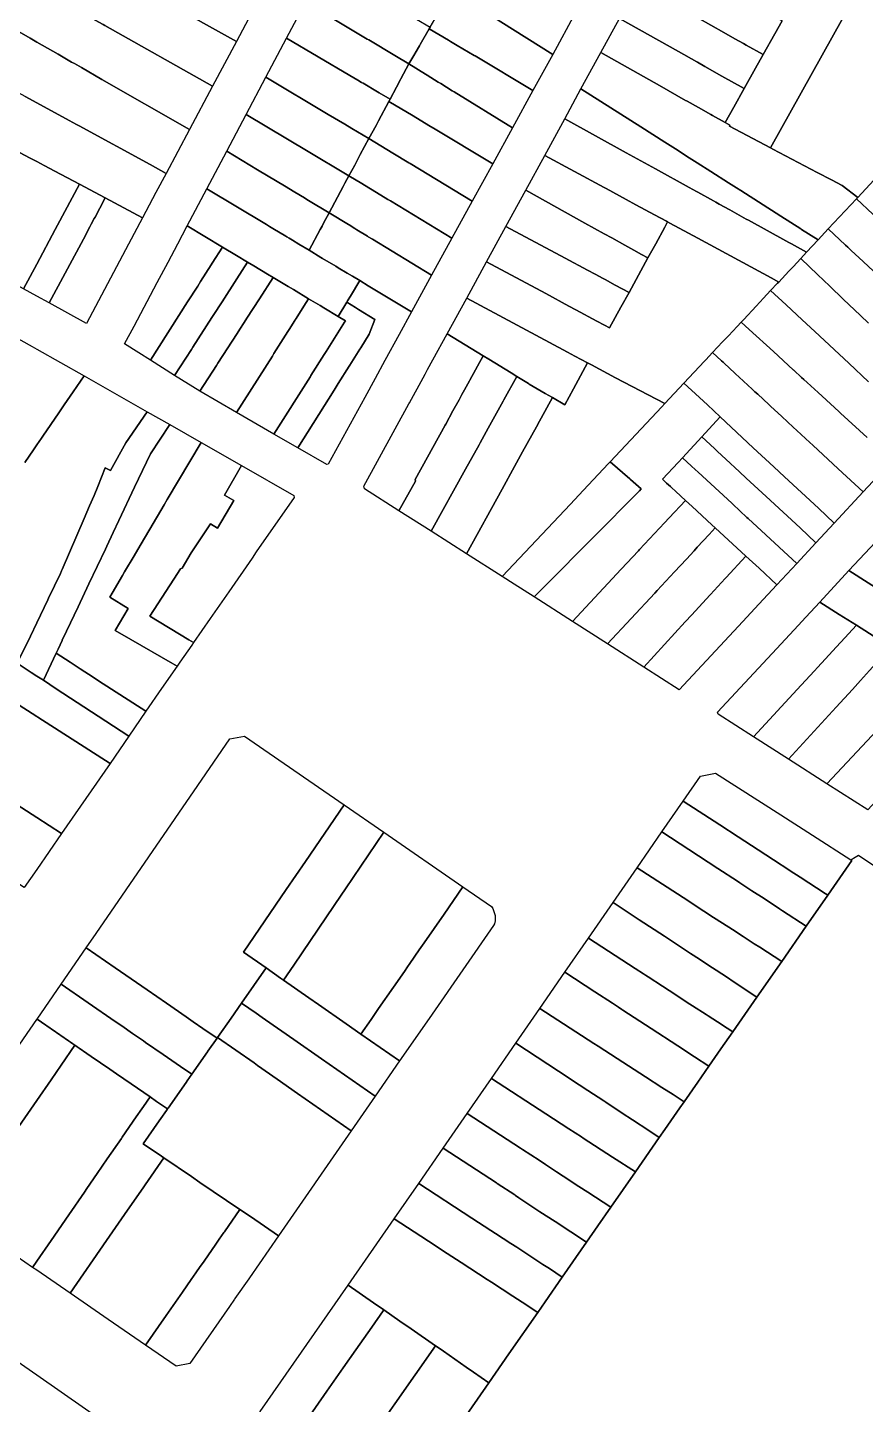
# Model space of a CAD drawing. Header units: metres. Extents: x 3 to 1005126, y 39 to 4383651.
# Drawn here: x 490904.7 to 491022.2, y 4370836.7 to 4371029.9 of the extents above; entities that cross this region are included whole.
import ezdxf

# ---------------------------------------------------------------- set-up
doc = ezdxf.new("R2010")
doc.units = ezdxf.units.M
doc.header["$MEASUREMENT"] = 0
doc.layers.add('TM_Llucmajor', color=7, linetype='Continuous')

msp = doc.modelspace()

# ---------------------------------------------------------------- linework, layer by layer
at = {"layer": 'TM_Llucmajor', "linetype": 'Continuous', "flags": 128}
for points in [[(490924.01, 4371033.5), (490925.17, 4371035.59), (490925.57, 4371036.31), (490925.67, 4371036.5), (490926.86, 4371038.31), (490927.13, 4371038.72), (490928.21, 4371040.37), (490937.41, 4371034.33), (490934.01, 4371027.94), (490924.01, 4371033.5)], [(490964.04, 4371035.11), (490965.5, 4371037.92), (490965.92, 4371038.73), (490967.1, 4371041.01), (490970.92, 4371038.6), (490974.31, 4371036.46), (490981.54, 4371031.89), (490978.38, 4371026.13), (490971.09, 4371030.69), (490970.29, 4371031.2), (490968.04, 4371032.6), (490966.47, 4371033.59), (490966.21, 4371033.75), (490964.04, 4371035.11)], [(490990.36, 4371035.98), (490992.98, 4371040.79), (491001.24, 4371036.12), (491005.73, 4371033.58), (491008.39, 4371032.07), (491010.55, 4371030.85), (491009.54, 4371029.03), (491007.89, 4371026.09), (491005.49, 4371027.44), (491005.11, 4371027.66), (491003.94, 4371028.32), (491002.39, 4371029.2), (490998.74, 4371031.25), (490998.54, 4371031.37), (490990.36, 4371035.98)], [(490909.16, 4371033.77), (490911.86, 4371038.47), (490912.64, 4371039.83), (490913.1, 4371039.57), (490916.33, 4371037.78), (490916.54, 4371037.66), (490921.04, 4371035.16), (490921.2, 4371035.07), (490924.01, 4371033.5), (490934.01, 4371027.94), (490930.66, 4371021.66), (490915.55, 4371030.17), (490915.3, 4371030.31), (490914.21, 4371030.93), (490912.89, 4371031.67), (490909.31, 4371033.69), (490909.16, 4371033.77)], [(490943.71, 4371033.42), (490946.53, 4371038.73), (490955.96, 4371033.08), (490957.7, 4371032.04), (490958.38, 4371031.63), (490959.29, 4371031.09), (490961.19, 4371029.95), (490961.06, 4371029.72), (490959.78, 4371027.51), (490959.67, 4371027.31), (490959.08, 4371026.29), (490959.02, 4371026.18), (490958.21, 4371024.79), (490956.22, 4371025.97), (490952.56, 4371028.16), (490952.35, 4371028.28), (490951.9, 4371028.55), (490948.83, 4371030.37), (490948.12, 4371030.79), (490943.71, 4371033.42)], [(490987.74, 4371031.18), (490990.36, 4371035.98), (490998.54, 4371031.37), (490998.74, 4371031.25), (491002.39, 4371029.2), (491003.94, 4371028.32), (491005.11, 4371027.66), (491005.49, 4371027.44), (491007.89, 4371026.09), (491006.82, 4371024.18), (491005.23, 4371021.33), (491002.11, 4371023.08), (490999.7, 4371024.44), (490998.7, 4371025.01), (490998.59, 4371025.07), (490996.03, 4371026.51), (490987.74, 4371031.18)], [(490961.06, 4371029.72), (490961.19, 4371029.95), (490962.8, 4371032.73), (490964.04, 4371035.11), (490966.21, 4371033.75), (490966.47, 4371033.59), (490968.04, 4371032.6), (490970.29, 4371031.2), (490971.09, 4371030.69), (490978.38, 4371026.13), (490975.6, 4371021.06), (490967.48, 4371025.9), (490967.35, 4371025.98), (490964.96, 4371027.39), (490964.04, 4371027.94), (490963.76, 4371028.11), (490961.06, 4371029.72)], [(490941.05, 4371028.39), (490943.71, 4371033.42), (490948.12, 4371030.79), (490948.83, 4371030.37), (490951.9, 4371028.55), (490952.35, 4371028.28), (490952.56, 4371028.16), (490956.22, 4371025.97), (490958.21, 4371024.79), (490957.08, 4371022.68), (490957.03, 4371022.58), (490956.45, 4371021.52), (490955.56, 4371019.85), (490954.03, 4371020.75), (490953.81, 4371020.88), (490951.79, 4371022.07), (490951.57, 4371022.19), (490951.03, 4371022.51), (490949.9, 4371023.18), (490941.05, 4371028.39)], [(490985.12, 4371026.38), (490987.74, 4371031.18), (490996.03, 4371026.51), (490998.59, 4371025.07), (490998.7, 4371025.01), (490999.7, 4371024.44), (491002.11, 4371023.08), (491005.23, 4371021.33), (491003.76, 4371018.71), (491002.55, 4371016.55), (491000.79, 4371017.54), (491000.56, 4371017.67), (490998.8, 4371018.66), (490997.25, 4371019.54), (490997.16, 4371019.59), (490997.01, 4371019.67), (490993.35, 4371021.74), (490985.12, 4371026.38)], [(490898.81, 4371023.27), (490900.13, 4371025.58), (490901.23, 4371027.5), (490902.56, 4371029.83), (490905.06, 4371028.4), (490906, 4371027.86), (490908.99, 4371026.15), (490910.9, 4371025.05), (490911.29, 4371024.83), (490912.26, 4371024.27), (490915.15, 4371022.61), (490927.44, 4371015.59), (490924.16, 4371009.42), (490921.91, 4371010.65), (490911.94, 4371016.09), (490911.57, 4371016.3), (490910.54, 4371016.86), (490906, 4371019.34), (490904.4, 4371020.21), (490898.81, 4371023.27)], [(490938.15, 4371022.92), (490941.05, 4371028.39), (490949.9, 4371023.18), (490951.03, 4371022.51), (490951.57, 4371022.19), (490951.79, 4371022.07), (490953.81, 4371020.88), (490954.03, 4371020.75), (490955.56, 4371019.85), (490955.39, 4371019.53), (490953.93, 4371016.8), (490953.59, 4371016.16), (490952.59, 4371014.3), (490950.19, 4371015.73), (490949.23, 4371016.31), (490946.9, 4371017.69), (490938.15, 4371022.92)], [(490958.21, 4371024.79), (490959.02, 4371026.18), (490959.08, 4371026.29), (490959.67, 4371027.31), (490959.78, 4371027.51), (490961.06, 4371029.72), (490963.76, 4371028.11), (490964.04, 4371027.94), (490964.96, 4371027.39), (490967.35, 4371025.98), (490967.48, 4371025.9), (490975.6, 4371021.06), (490972.72, 4371015.81), (490964.57, 4371020.85), (490964.29, 4371021.03), (490962.66, 4371022.04), (490962.32, 4371022.24), (490960.78, 4371023.2), (490960.54, 4371023.35), (490958.21, 4371024.79)], [(490982.34, 4371021.28), (490985.12, 4371026.38), (490993.35, 4371021.74), (490997.01, 4371019.67), (490997.16, 4371019.59), (490997.25, 4371019.54), (490998.8, 4371018.66), (491000.56, 4371017.67), (491000.79, 4371017.54), (491002.55, 4371016.55), (491003.22, 4371016.17), (491003.16, 4371016.06), (491008.94, 4371013.01), (491009.26, 4371012.84), (491015.47, 4371009.56), (491017.47, 4371008.5), (491018.97, 4371007.71), (491021.16, 4371006.06), (491020.96, 4371005.84), (491017.03, 4371001.62), (491015.6, 4371000.08), (491013.26, 4371001.57), (491013.19, 4371001.62), (491010.37, 4371003.42), (491004.74, 4371007.01), (491004.16, 4371007.38), (491003.39, 4371007.87), (491003.01, 4371008.11), (491000.56, 4371009.68), (490998.63, 4371010.92), (490997.52, 4371011.63), (490995.61, 4371012.85), (490994.08, 4371013.82), (490990.72, 4371015.97), (490982.34, 4371021.28)], [(490955.39, 4371019.53), (490955.56, 4371019.85), (490956.45, 4371021.52), (490957.03, 4371022.58), (490957.08, 4371022.68), (490958.21, 4371024.79), (490960.54, 4371023.35), (490960.78, 4371023.2), (490962.32, 4371022.24), (490962.66, 4371022.04), (490964.29, 4371021.03), (490964.57, 4371020.85), (490972.72, 4371015.81), (490969.96, 4371010.78), (490961.64, 4371015.78), (490961.58, 4371015.81), (490961.02, 4371016.15), (490958.81, 4371017.48), (490955.39, 4371019.53)], [(490935.38, 4371017.69), (490938.15, 4371022.92), (490946.9, 4371017.69), (490949.23, 4371016.31), (490950.19, 4371015.73), (490952.59, 4371014.3), (490951.39, 4371012.07), (490951.08, 4371011.49), (490950.61, 4371010.6), (490949.8, 4371009.09), (490947.21, 4371010.63), (490946.41, 4371011.11), (490944.07, 4371012.51), (490935.38, 4371017.69)], [(490980.05, 4371017.08), (490982.34, 4371021.28), (490990.72, 4371015.97), (490994.08, 4371013.82), (490995.61, 4371012.85), (490997.52, 4371011.63), (490998.63, 4371010.92), (491000.56, 4371009.68), (491003.01, 4371008.11), (491003.39, 4371007.87), (491004.16, 4371007.38), (491004.74, 4371007.01), (491010.37, 4371003.42), (491013.19, 4371001.62), (491013.26, 4371001.57), (491015.6, 4371000.08), (491013.99, 4370998.36), (491011.86, 4370999.53), (491011.5, 4370999.73), (491011.06, 4370999.97), (491005.84, 4371002.85), (491005.53, 4371003.02), (491003.22, 4371004.3), (491001.74, 4371005.12), (491001.27, 4371005.38), (491000.94, 4371005.56), (490998.71, 4371006.79), (490998.52, 4371006.89), (490997.53, 4371007.44), (490992.81, 4371010.04), (490988.67, 4371012.33), (490980.05, 4371017.08)], [(490952.59, 4371014.3), (490953.59, 4371016.16), (490953.93, 4371016.8), (490955.39, 4371019.53), (490958.81, 4371017.48), (490961.02, 4371016.15), (490961.58, 4371015.81), (490961.64, 4371015.78), (490969.96, 4371010.78), (490967.07, 4371005.53), (490958.36, 4371010.81), (490958.17, 4371010.92), (490955.96, 4371012.26), (490952.59, 4371014.3)], [(490886.19, 4371003.04), (490887.49, 4371005.64), (490888.39, 4371007.42), (490891.4, 4371012.66), (490892.35, 4371014.54), (490893.86, 4371017.51), (490905.08, 4371011.56), (490906, 4371011.07), (490907.06, 4371010.51), (490908.55, 4371009.72), (490912, 4371007.89), (490908.93, 4371002.15), (490908.6, 4371001.53), (490906, 4370996.67), (490904.15, 4370993.22), (490899.03, 4370996.02), (490890.72, 4371000.56), (490886.19, 4371003.04)], [(490932.65, 4371012.53), (490935.38, 4371017.69), (490944.07, 4371012.51), (490946.41, 4371011.11), (490947.21, 4371010.63), (490949.8, 4371009.09), (490949.23, 4371008.04), (490949, 4371007.59), (490947.02, 4371003.89), (490944.12, 4371005.64), (490943.9, 4371005.77), (490943.55, 4371005.97), (490942.18, 4371006.8), (490941.37, 4371007.29), (490940.99, 4371007.52), (490936.98, 4371009.93), (490932.65, 4371012.53)], [(490977.25, 4371011.95), (490980.05, 4371017.08), (490988.67, 4371012.33), (490992.81, 4371010.04), (490997.53, 4371007.44), (490998.52, 4371006.89), (490998.71, 4371006.79), (491000.94, 4371005.56), (491001.27, 4371005.38), (491001.74, 4371005.12), (491003.22, 4371004.3), (491005.53, 4371003.02), (491005.84, 4371002.85), (491011.06, 4370999.97), (491011.5, 4370999.73), (491011.86, 4370999.53), (491013.99, 4370998.36), (491013.16, 4370997.47), (491012.09, 4370996.32), (491011.51, 4370995.71), (491010.08, 4370994.18), (491009.01, 4370994.76), (490998.72, 4371000.33), (490994.79, 4371002.46), (490994.49, 4371002.62), (490994.32, 4371002.71), (490992.64, 4371003.62), (490990.05, 4371005.02), (490988.67, 4371005.77), (490985.88, 4371007.28), (490985.59, 4371007.44), (490977.25, 4371011.95)], [(490949.8, 4371009.09), (490950.61, 4371010.6), (490951.08, 4371011.49), (490951.39, 4371012.07), (490952.59, 4371014.3), (490955.96, 4371012.26), (490958.17, 4371010.92), (490958.36, 4371010.81), (490967.07, 4371005.53), (490964.21, 4371000.31), (490955.61, 4371005.55), (490955.34, 4371005.72), (490955.24, 4371005.78), (490953.06, 4371007.1), (490952.59, 4371007.39), (490951.59, 4371008), (490949.8, 4371009.09)], [(490929.85, 4371007.25), (490932.65, 4371012.53), (490936.98, 4371009.93), (490940.99, 4371007.52), (490941.37, 4371007.29), (490942.18, 4371006.8), (490943.55, 4371005.97), (490943.9, 4371005.77), (490944.12, 4371005.64), (490947.02, 4371003.89), (490946.23, 4371002.42), (490946.03, 4371002.03), (490945.76, 4371001.53), (490944.22, 4370998.63), (490942.76, 4370999.51), (490941.88, 4371000.04), (490941.4, 4371000.32), (490941.08, 4371000.52), (490940.94, 4371000.6), (490939.12, 4371001.69), (490938.63, 4371001.99), (490938.21, 4371002.24), (490929.85, 4371007.25)], [(490974.58, 4371007.05), (490977.25, 4371011.95), (490985.59, 4371007.44), (490985.88, 4371007.28), (490988.67, 4371005.77), (490990.05, 4371005.02), (490992.64, 4371003.62), (490994.32, 4371002.71), (490994.49, 4371002.62), (490994.09, 4371001.88), (490992.82, 4370999.55), (490991.72, 4370997.55), (490990.82, 4370998.05), (490989.73, 4370998.65), (490988.48, 4370999.34), (490986.65, 4371000.36), (490985.57, 4371000.96), (490982.88, 4371002.45), (490974.58, 4371007.05)], [(490947.02, 4371003.89), (490949, 4371007.59), (490949.23, 4371008.04), (490949.8, 4371009.09), (490951.59, 4371008), (490952.59, 4371007.39), (490953.06, 4371007.1), (490955.24, 4371005.78), (490955.34, 4371005.72), (490955.61, 4371005.55), (490964.21, 4371000.31), (490961.39, 4370995.15), (490953.08, 4371000.2), (490952.51, 4371000.54), (490952.4, 4371000.61), (490950.92, 4371001.52), (490950.62, 4371001.7), (490949.81, 4371002.19), (490949.71, 4371002.25), (490947.02, 4371003.89)], [(491020.96, 4371005.84), (491021.16, 4371006.06), (491025.11, 4371010.3), (491027.42, 4371008.13), (491028.91, 4371006.73), (491029.15, 4371006.51), (491030.51, 4371005.24), (491031.52, 4371004.29), (491034.18, 4371001.79), (491036.26, 4370999.84), (491037.18, 4370998.98), (491046.01, 4370990.69), (491041.85, 4370986.21), (491034.92, 4370992.72), (491032.08, 4370995.39), (491031.88, 4370995.58), (491029.91, 4370997.43), (491029.78, 4370997.55), (491028.13, 4370999.11), (491024.83, 4371002.21), (491023.71, 4371003.26), (491023.26, 4371003.69), (491020.96, 4371005.84)], [(490904.15, 4370993.22), (490906, 4370996.67), (490908.6, 4371001.53), (490908.93, 4371002.15), (490912, 4371007.89), (490915.62, 4371005.97), (490914.85, 4371004.52), (490914.2, 4371003.3), (490914.08, 4371003.07), (490913.66, 4371002.29), (490913.47, 4371001.93), (490912.55, 4371000.21), (490907.76, 4370991.24), (490906, 4370992.21), (490904.15, 4370993.22)], [(490927.11, 4371002.06), (490929.85, 4371007.25), (490938.21, 4371002.24), (490938.63, 4371001.99), (490939.12, 4371001.69), (490940.94, 4371000.6), (490941.08, 4371000.52), (490941.4, 4371000.32), (490941.88, 4371000.04), (490942.76, 4370999.51), (490944.22, 4370998.63), (490945.87, 4370997.64), (490946.1, 4370997.5), (490947.95, 4370996.39), (490948.29, 4370996.19), (490949.55, 4370995.43), (490950.29, 4370994.99), (490951.32, 4370994.37), (490949.99, 4370992.18), (490949.61, 4370991.55), (490949.48, 4370991.34), (490948.27, 4370989.36), (490946.25, 4370990.57), (490945.77, 4370990.86), (490944.14, 4370991.84), (490942.03, 4370993.11), (490941.27, 4370993.56), (490939.18, 4370994.82), (490938.38, 4370995.3), (490936.43, 4370996.47), (490935.58, 4370996.98), (490934.01, 4370997.92), (490932.06, 4370999.09), (490927.11, 4371002.06)], [(490971.81, 4371001.98), (490974.58, 4371007.05), (490982.88, 4371002.45), (490985.57, 4371000.96), (490986.65, 4371000.36), (490988.48, 4370999.34), (490989.73, 4370998.65), (490990.82, 4370998.05), (490991.72, 4370997.55), (490989.08, 4370992.72), (490987.14, 4370993.76), (490985.72, 4370994.52), (490985.46, 4370994.66), (490984.31, 4370995.28), (490983.24, 4370995.85), (490980.14, 4370997.51), (490971.81, 4371001.98)], [(490907.76, 4370991.24), (490912.55, 4371000.21), (490913.47, 4371001.93), (490913.66, 4371002.29), (490914.08, 4371003.07), (490914.2, 4371003.3), (490914.85, 4371004.52), (490915.62, 4371005.97), (490918.2, 4371004.6), (490920.85, 4371003.19), (490918.89, 4370999.5), (490912.99, 4370988.38), (490907.76, 4370991.24)], [(491017.03, 4371001.62), (491020.96, 4371005.84), (491023.26, 4371003.69), (491023.71, 4371003.26), (491024.83, 4371002.21), (491028.13, 4370999.11), (491029.78, 4370997.55), (491029.91, 4370997.43), (491031.88, 4370995.58), (491032.08, 4370995.39), (491034.92, 4370992.72), (491041.85, 4370986.21), (491038.01, 4370982.07), (491031.05, 4370988.55), (491026.22, 4370993.06), (491025.86, 4370993.4), (491025.52, 4370993.71), (491021.92, 4370997.06), (491020.25, 4370998.62), (491019.77, 4370999.07), (491019.45, 4370999.37), (491017.03, 4371001.62)], [(490944.22, 4370998.63), (490945.76, 4371001.53), (490946.03, 4371002.03), (490946.23, 4371002.42), (490947.02, 4371003.89), (490949.71, 4371002.25), (490949.81, 4371002.19), (490950.62, 4371001.7), (490950.92, 4371001.52), (490952.4, 4371000.61), (490952.51, 4371000.54), (490953.08, 4371000.2), (490961.39, 4370995.15), (490958.59, 4370990.01), (490952.5, 4370993.66), (490951.32, 4370994.37), (490950.29, 4370994.99), (490949.55, 4370995.43), (490948.29, 4370996.19), (490947.95, 4370996.39), (490946.1, 4370997.5), (490945.87, 4370997.64), (490944.22, 4370998.63)], [(490920.3, 4370984.25), (490918.33, 4370985.49), (490919.66, 4370987.98), (490922.91, 4370994.1), (490924.42, 4370996.98), (490925.78, 4370999.56), (490927.11, 4371002.06), (490932.06, 4370999.09), (490930.61, 4370996.81), (490930.47, 4370996.58), (490928.98, 4370994.23), (490928.58, 4370993.6), (490927.17, 4370991.39), (490921.97, 4370983.2), (490920.3, 4370984.25)], [(490966.31, 4370991.93), (490969.1, 4370997.03), (490977.4, 4370992.56), (490980.65, 4370990.8), (490981.63, 4370990.27), (490984.57, 4370988.69), (490985.62, 4370988.12), (490986.35, 4370987.73), (490987.95, 4370990.66), (490989.08, 4370992.72), (490991.72, 4370997.55), (490992.82, 4370999.55), (490994.09, 4371001.88), (490994.49, 4371002.62), (490994.79, 4371002.46), (490998.72, 4371000.33), (491009.01, 4370994.76), (491010.08, 4370994.18), (491009.91, 4370994), (491008.94, 4370992.97), (491007.96, 4370991.92), (491006.89, 4370990.78), (491005.16, 4370988.94), (491004.81, 4370988.56), (491004.23, 4370987.95), (491003.01, 4370986.64), (491002.44, 4370986.03), (491002.19, 4370985.77), (491000.8, 4370984.29), (490999.83, 4370983.25), (490999.64, 4370983.05), (490996.77, 4370979.99), (490994.09, 4370977.13), (490987.16, 4370980.74), (490983.8, 4370982.54), (490983.27, 4370982.82), (490981.49, 4370983.78), (490980.47, 4370984.32), (490977.91, 4370985.7), (490966.31, 4370991.93)], [(490969.1, 4370997.03), (490971.81, 4371001.98), (490980.14, 4370997.51), (490983.24, 4370995.85), (490984.31, 4370995.28), (490985.46, 4370994.66), (490985.72, 4370994.52), (490987.14, 4370993.76), (490989.08, 4370992.72), (490987.95, 4370990.66), (490986.35, 4370987.73), (490985.62, 4370988.12), (490984.57, 4370988.69), (490981.63, 4370990.27), (490980.65, 4370990.8), (490977.4, 4370992.56), (490969.1, 4370997.03)], [(490921.97, 4370983.2), (490927.17, 4370991.39), (490928.58, 4370993.6), (490928.98, 4370994.23), (490930.47, 4370996.58), (490930.61, 4370996.81), (490932.06, 4370999.09), (490934.01, 4370997.92), (490935.58, 4370996.98), (490934.06, 4370994.62), (490932, 4370991.42), (490930.75, 4370989.48), (490930.58, 4370989.22), (490927.88, 4370985.03), (490927.69, 4370984.73), (490925.34, 4370981.08), (490921.97, 4370983.2)], [(490925.34, 4370981.08), (490927.69, 4370984.73), (490927.88, 4370985.03), (490930.58, 4370989.22), (490930.75, 4370989.48), (490932, 4370991.42), (490934.06, 4370994.62), (490935.58, 4370996.98), (490936.43, 4370996.47), (490938.38, 4370995.3), (490939.18, 4370994.82), (490937.26, 4370991.84), (490935.49, 4370989.11), (490935.34, 4370988.87), (490934.27, 4370987.21), (490934.12, 4370986.97), (490931.39, 4370982.77), (490931.2, 4370982.47), (490928.87, 4370978.86), (490925.34, 4370981.08)], [(490928.87, 4370978.86), (490931.2, 4370982.47), (490931.39, 4370982.77), (490934.12, 4370986.97), (490934.27, 4370987.21), (490935.34, 4370988.87), (490935.49, 4370989.11), (490937.26, 4370991.84), (490939.18, 4370994.82), (490941.27, 4370993.56), (490942.03, 4370993.11), (490944.14, 4370991.84), (490943.48, 4370990.8), (490942.37, 4370989.05), (490942.26, 4370988.86), (490942.21, 4370988.78), (490941.42, 4370987.53), (490941.23, 4370987.24), (490940.25, 4370985.69), (490939.28, 4370984.16), (490939.05, 4370983.79), (490934.03, 4370975.85), (490928.87, 4370978.86)], [(490942.62, 4370970.9), (490947.72, 4370979.02), (490948.28, 4370979.92), (490949.82, 4370982.38), (490949.91, 4370982.52), (490951.32, 4370984.75), (490951.44, 4370984.95), (490952.61, 4370986.84), (490953.41, 4370988.94), (490951.14, 4370990.33), (490950.7, 4370990.6), (490949.48, 4370991.34), (490949.61, 4370991.55), (490949.99, 4370992.18), (490951.32, 4370994.37), (490952.5, 4370993.66), (490958.59, 4370990.01), (490956.85, 4370986.83), (490954.84, 4370983.16), (490953.47, 4370980.66), (490952.01, 4370977.97), (490946.9, 4370968.62), (490946.68, 4370968.56), (490942.62, 4370970.9)], [(490934.03, 4370975.85), (490939.05, 4370983.79), (490939.28, 4370984.16), (490940.25, 4370985.69), (490941.23, 4370987.24), (490941.42, 4370987.53), (490942.21, 4370988.78), (490942.26, 4370988.86), (490942.37, 4370989.05), (490943.48, 4370990.8), (490944.14, 4370991.84), (490945.77, 4370990.86), (490946.25, 4370990.57), (490948.27, 4370989.36), (490949.31, 4370988.74), (490949.18, 4370988.53), (490947.52, 4370985.92), (490946.58, 4370984.43), (490946.32, 4370984.02), (490944.46, 4370981.08), (490944.38, 4370980.94), (490939.25, 4370972.84), (490934.03, 4370975.85)], [(490963.58, 4370986.93), (490966.31, 4370991.93), (490977.91, 4370985.7), (490980.47, 4370984.32), (490981.49, 4370983.78), (490983.27, 4370982.82), (490981.29, 4370979.17), (490980.07, 4370976.92), (490978.32, 4370977.95), (490977.33, 4370978.53), (490975.07, 4370979.86), (490974.97, 4370979.92), (490973.34, 4370980.92), (490972.53, 4370981.42), (490969.4, 4370983.35), (490968.63, 4370983.82), (490963.58, 4370986.93)], [(490939.25, 4370972.84), (490944.38, 4370980.94), (490944.46, 4370981.08), (490946.32, 4370984.02), (490946.58, 4370984.43), (490947.52, 4370985.92), (490949.18, 4370988.53), (490949.31, 4370988.74), (490948.27, 4370989.36), (490949.48, 4370991.34), (490950.7, 4370990.6), (490951.14, 4370990.33), (490953.41, 4370988.94), (490952.61, 4370986.84), (490951.44, 4370984.95), (490951.32, 4370984.75), (490949.91, 4370982.52), (490949.82, 4370982.38), (490948.28, 4370979.92), (490947.72, 4370979.02), (490942.62, 4370970.9), (490939.25, 4370972.84)], [(490956.79, 4370962.09), (490951.97, 4370965.16), (490951.88, 4370965.53), (490958.19, 4370977.07), (490958.28, 4370977.24), (490960.2, 4370980.74), (490960.47, 4370981.24), (490960.83, 4370981.91), (490961.56, 4370983.24), (490963.58, 4370986.93), (490968.63, 4370983.82), (490966.75, 4370980.39), (490966.69, 4370980.29), (490966.01, 4370979.07), (490965.64, 4370978.4), (490965.24, 4370977.66), (490964.38, 4370976.1), (490963.36, 4370974.23), (490963.28, 4370974.09), (490959.08, 4370966.45), (490959.13, 4370966.22), (490956.79, 4370962.09)], [(490956.79, 4370962.09), (490959.13, 4370966.22), (490959.08, 4370966.45), (490963.28, 4370974.09), (490963.36, 4370974.23), (490964.38, 4370976.1), (490965.24, 4370977.66), (490965.64, 4370978.4), (490966.01, 4370979.07), (490966.69, 4370980.29), (490966.75, 4370980.39), (490968.63, 4370983.82), (490969.4, 4370983.35), (490972.53, 4370981.42), (490973.34, 4370980.92), (490971.53, 4370977.65), (490971.43, 4370977.48), (490969.34, 4370973.68), (490969.04, 4370973.14), (490968.2, 4370971.62), (490968.05, 4370971.35), (490966.15, 4370967.92), (490961.33, 4370959.19), (490956.79, 4370962.09)], [(490996.77, 4370979.99), (490999.64, 4370983.05), (490999.83, 4370983.25), (491000.8, 4370984.29), (491002.06, 4370983.12), (491002.27, 4370982.93), (491002.5, 4370982.72), (491003.08, 4370982.18), (491004.02, 4370981.31), (491004.52, 4370980.84), (491006.36, 4370979.13), (491006.74, 4370978.79), (491007.14, 4370978.42), (491008.7, 4370976.97), (491008.97, 4370976.72), (491009.93, 4370975.83), (491010.5, 4370975.3), (491012.11, 4370973.8), (491012.59, 4370973.36), (491014.44, 4370971.64), (491014.84, 4370971.27), (491018.41, 4370967.96), (491021.91, 4370964.71), (491017.86, 4370960.35), (491015.64, 4370962.42), (491010.9, 4370966.84), (491009.4, 4370968.22), (491006.5, 4370970.92), (491001.87, 4370975.24), (491000.07, 4370976.92), (490998.95, 4370977.96), (490996.77, 4370979.99)], [(490966.29, 4370956.02), (490971.27, 4370965.09), (490973.03, 4370968.3), (490973.3, 4370968.8), (490974.15, 4370970.34), (490976.08, 4370973.86), (490976.51, 4370974.65), (490976.74, 4370975.07), (490978.32, 4370977.95), (490980.07, 4370976.92), (490981.29, 4370979.17), (490983.27, 4370982.82), (490983.8, 4370982.54), (490987.16, 4370980.74), (490994.09, 4370977.13), (490993.66, 4370976.67), (490986.43, 4370968.96), (490986.19, 4370968.71), (490982.66, 4370964.94), (490980.85, 4370963.01), (490971.3, 4370952.83), (490966.29, 4370956.02)], [(490961.33, 4370959.19), (490966.15, 4370967.92), (490968.05, 4370971.35), (490968.2, 4370971.62), (490969.04, 4370973.14), (490969.34, 4370973.68), (490971.43, 4370977.48), (490971.53, 4370977.65), (490973.34, 4370980.92), (490974.97, 4370979.92), (490975.07, 4370979.86), (490977.33, 4370978.53), (490978.32, 4370977.95), (490976.74, 4370975.07), (490976.51, 4370974.65), (490976.08, 4370973.86), (490974.15, 4370970.34), (490973.3, 4370968.8), (490973.03, 4370968.3), (490971.27, 4370965.09), (490966.29, 4370956.02), (490961.33, 4370959.19)], [(490975.76, 4370949.98), (490985.59, 4370959.89), (490986.29, 4370960.59), (490988.22, 4370962.53), (490988.92, 4370963.24), (490990.04, 4370964.37), (490990.54, 4370964.88), (490990.8, 4370965.14), (490989.3, 4370966.46), (490989.19, 4370966.55), (490986.43, 4370968.96), (490993.66, 4370976.67), (490994.09, 4370977.13), (490996.77, 4370979.99), (490998.95, 4370977.96), (491000.07, 4370976.92), (491001.87, 4370975.24), (491000.79, 4370974.07), (490999.29, 4370972.44), (490996.58, 4370969.51), (490995.98, 4370968.87), (490993.79, 4370966.49), (490994.35, 4370965.97), (490994.89, 4370965.48), (490995.03, 4370965.35), (490995.65, 4370964.78), (490997, 4370963.53), (490994.7, 4370961.07), (490994.06, 4370960.38), (490990.56, 4370956.64), (490990.4, 4370956.46), (490987.99, 4370953.88), (490981.13, 4370946.54), (490975.76, 4370949.98)], [(490906.93, 4370938.28), (490906, 4370938.88), (490905.23, 4370939.38), (490903.26, 4370940.67), (490905.12, 4370944.5), (490906, 4370946.33), (490907.55, 4370949.56), (490907.66, 4370949.8), (490909.33, 4370953.27), (490909.49, 4370953.63), (490909.58, 4370953.83), (490911.64, 4370958.62), (490912.64, 4370960.97), (490913.42, 4370962.77), (490914.04, 4370964.22), (490914.55, 4370965.49), (490915.61, 4370968.1), (490916.35, 4370967.74), (490918.5, 4370971.6), (490921.51, 4370975.96), (490924.69, 4370974.16), (490921.95, 4370970.08), (490919.73, 4370965.37), (490917.52, 4370960.7), (490916.72, 4370959.01), (490915.82, 4370957.1), (490915.63, 4370956.7), (490913.32, 4370951.82), (490911.81, 4370948.61), (490910.2, 4370945.2), (490909.59, 4370943.92), (490909.56, 4370943.86), (490909, 4370942.67), (490908.72, 4370942.07), (490906.93, 4370938.28)], [(490908.72, 4370942.07), (490909, 4370942.67), (490909.56, 4370943.86), (490909.59, 4370943.92), (490910.2, 4370945.2), (490911.81, 4370948.61), (490913.32, 4370951.82), (490915.63, 4370956.7), (490915.82, 4370957.1), (490916.72, 4370959.01), (490917.52, 4370960.7), (490919.73, 4370965.37), (490921.95, 4370970.08), (490924.69, 4370974.16), (490929.05, 4370971.68), (490924.32, 4370963.67), (490923.89, 4370962.92), (490921.88, 4370959.5), (490920.52, 4370957.19), (490919.66, 4370955.73), (490918.33, 4370953.49), (490918.03, 4370952.98), (490916.57, 4370950.5), (490916.25, 4370949.95), (490918.83, 4370948.37), (490917, 4370945.27), (490919.19, 4370944.01), (490925.03, 4370940.64), (490925.69, 4370940.26), (490923.51, 4370937.11), (490921.32, 4370933.94), (490914.68, 4370938.23), (490913.93, 4370938.71), (490912.1, 4370939.89), (490910.67, 4370940.81), (490908.72, 4370942.07)], [(490999.29, 4370972.44), (491000.79, 4370974.07), (491001.87, 4370975.24), (491006.5, 4370970.92), (491009.4, 4370968.22), (491010.9, 4370966.84), (491015.64, 4370962.42), (491017.86, 4370960.35), (491015.3, 4370957.59), (491013.07, 4370959.66), (491008.32, 4370964.06), (491005.52, 4370966.66), (491004.55, 4370967.56), (491002.65, 4370969.32), (491001.49, 4370970.4), (491001.06, 4370970.8), (490999.29, 4370972.44)], [(490996.58, 4370969.51), (490999.29, 4370972.44), (491001.06, 4370970.8), (491001.49, 4370970.4), (491002.65, 4370969.32), (491004.55, 4370967.56), (491005.52, 4370966.66), (491008.32, 4370964.06), (491013.07, 4370959.66), (491015.3, 4370957.59), (491012.6, 4370954.68), (491005.78, 4370960.99), (491005.62, 4370961.14), (491003.63, 4370962.99), (491003.48, 4370963.13), (490998.77, 4370967.48), (490998.35, 4370967.87), (490997.83, 4370968.35), (490996.58, 4370969.51)], [(490919.19, 4370944.01), (490917, 4370945.27), (490918.83, 4370948.37), (490916.25, 4370949.95), (490916.57, 4370950.5), (490918.03, 4370952.98), (490918.33, 4370953.49), (490919.66, 4370955.73), (490920.52, 4370957.19), (490921.88, 4370959.5), (490923.89, 4370962.92), (490924.32, 4370963.67), (490929.05, 4370971.68), (490934.7, 4370968.45), (490932.33, 4370964.27), (490933.63, 4370963.51), (490931.37, 4370959.65), (490930.36, 4370960.22), (490927.65, 4370956.18), (490926.4, 4370954.02), (490926.17, 4370953.94), (490925.22, 4370952.47), (490924.12, 4370950.76), (490921.87, 4370947.28), (490927.33, 4370943.97), (490927.99, 4370943.57), (490927.74, 4370943.21), (490926.08, 4370940.83), (490925.69, 4370940.26), (490925.03, 4370940.64), (490919.19, 4370944.01)], [(490921.87, 4370947.28), (490924.12, 4370950.76), (490925.22, 4370952.47), (490926.17, 4370953.94), (490926.4, 4370954.02), (490927.65, 4370956.18), (490930.36, 4370960.22), (490931.37, 4370959.65), (490933.63, 4370963.51), (490932.33, 4370964.27), (490934.7, 4370968.45), (490942.07, 4370964.23), (490942.11, 4370963.96), (490936.8, 4370956.29), (490936.21, 4370955.44), (490932.94, 4370950.72), (490930.34, 4370946.96), (490927.99, 4370943.57), (490927.33, 4370943.97), (490921.87, 4370947.28)], [(490971.3, 4370952.83), (490980.85, 4370963.01), (490982.66, 4370964.94), (490986.19, 4370968.71), (490986.43, 4370968.96), (490989.19, 4370966.55), (490989.3, 4370966.46), (490990.8, 4370965.14), (490990.54, 4370964.88), (490990.04, 4370964.37), (490988.92, 4370963.24), (490988.22, 4370962.53), (490986.29, 4370960.59), (490985.59, 4370959.89), (490975.76, 4370949.98), (490972.97, 4370951.76), (490971.3, 4370952.83)], [(490995.03, 4370965.35), (490994.89, 4370965.48), (490994.35, 4370965.97), (490993.79, 4370966.49), (490995.98, 4370968.87), (490996.58, 4370969.51), (490997.83, 4370968.35), (490998.35, 4370967.87), (490998.77, 4370967.48), (491003.48, 4370963.13), (491003.63, 4370962.99), (491005.62, 4370961.14), (491005.78, 4370960.99), (491012.6, 4370954.68), (491009.82, 4370951.69), (491007.31, 4370954.01), (491005.46, 4370955.72), (491001.18, 4370959.67), (491000.7, 4370960.12), (490997.91, 4370962.69), (490997, 4370963.53), (490995.65, 4370964.78), (490995.03, 4370965.35)], [(490981.13, 4370946.54), (490987.99, 4370953.88), (490990.4, 4370956.46), (490990.56, 4370956.64), (490994.06, 4370960.38), (490994.7, 4370961.07), (490997, 4370963.53), (490997.91, 4370962.69), (491000.7, 4370960.12), (491001.18, 4370959.67), (491000.31, 4370958.73), (490998.65, 4370956.95), (490998.21, 4370956.47), (490997.13, 4370955.3), (490995.46, 4370953.5), (490993.01, 4370950.87), (490992.7, 4370950.53), (490986.06, 4370943.39), (490981.13, 4370946.54)], [(490986.06, 4370943.39), (490992.7, 4370950.53), (490993.01, 4370950.87), (490995.46, 4370953.5), (490997.13, 4370955.3), (490998.21, 4370956.47), (490998.65, 4370956.95), (491000.31, 4370958.73), (491001.18, 4370959.67), (491005.46, 4370955.72), (491002.71, 4370952.73), (491002.57, 4370952.58), (491000.5, 4370950.32), (491000.41, 4370950.22), (490997.9, 4370947.49), (490996.97, 4370946.47), (490991.15, 4370940.14), (490986.06, 4370943.39)], [(490991.15, 4370940.14), (490996.97, 4370946.47), (490997.9, 4370947.49), (491000.41, 4370950.22), (491000.5, 4370950.32), (491002.57, 4370952.58), (491002.71, 4370952.73), (491005.46, 4370955.72), (491007.31, 4370954.01), (491009.82, 4370951.69), (491007.29, 4370948.97), (491005.05, 4370946.55), (490996.13, 4370936.95), (490991.15, 4370940.14)], [(491006.53, 4370930.37), (491001.56, 4370933.55), (491001.48, 4370933.81), (491010.4, 4370943.41), (491012.8, 4370945.99), (491013.87, 4370947.14), (491015.83, 4370949.25), (491018.55, 4370947.53), (491020.98, 4370946), (491018.79, 4370943.63), (491018.14, 4370942.93), (491016.12, 4370940.75), (491016.07, 4370940.69), (491015.49, 4370940.06), (491015.07, 4370939.61), (491013.22, 4370937.61), (491006.53, 4370930.37)], [(491006.53, 4370930.37), (491013.22, 4370937.61), (491015.07, 4370939.61), (491015.49, 4370940.06), (491016.07, 4370940.69), (491016.12, 4370940.75), (491018.14, 4370942.93), (491018.79, 4370943.63), (491020.98, 4370946), (491025.81, 4370942.95), (491022.79, 4370939.64), (491021.53, 4370938.26), (491020.4, 4370937.01), (491018.14, 4370934.53), (491011.46, 4370927.21), (491006.53, 4370930.37)], [(490908.72, 4370942.07), (490910.67, 4370940.81), (490912.1, 4370939.89), (490913.93, 4370938.71), (490914.68, 4370938.23), (490921.32, 4370933.94), (490918.91, 4370930.45), (490914.64, 4370933.24), (490911.66, 4370935.19), (490908.73, 4370937.1), (490906.93, 4370938.28), (490908.72, 4370942.07)], [(491011.46, 4370927.21), (491018.14, 4370934.53), (491020.4, 4370937.01), (491021.53, 4370938.26), (491022.79, 4370939.64), (491025.81, 4370942.95), (491028.54, 4370941.23), (491029.37, 4370940.71), (491031.45, 4370939.4), (491028.73, 4370936.5), (491028.19, 4370935.92), (491026.25, 4370933.84), (491023.86, 4370931.29), (491016.83, 4370923.77), (491011.46, 4370927.21)], [(490889.2, 4370929.82), (490896.08, 4370939.54), (490900.35, 4370936.79), (490906, 4370933.19), (490906.14, 4370933.1), (490916.28, 4370926.63), (490909.49, 4370916.79), (490906, 4370919.03), (490898.84, 4370923.63), (490889.2, 4370929.82)], [(490900.35, 4370936.79), (490903.1, 4370940.78), (490903.26, 4370940.67), (490905.23, 4370939.38), (490906, 4370938.88), (490906.93, 4370938.28), (490908.73, 4370937.1), (490911.66, 4370935.19), (490914.64, 4370933.24), (490918.91, 4370930.45), (490916.28, 4370926.63), (490906.14, 4370933.1), (490906, 4370933.19), (490900.35, 4370936.79)], [(491016.83, 4370923.77), (491023.86, 4370931.29), (491026.25, 4370933.84), (491028.19, 4370935.92), (491028.73, 4370936.5), (491031.45, 4370939.4), (491033.65, 4370938.01), (491036.28, 4370936.35), (491037.08, 4370935.85), (491035.62, 4370934.27), (491034.28, 4370932.81), (491034.09, 4370932.6), (491033.71, 4370932.19), (491031.35, 4370929.63), (491029.48, 4370927.6), (491022.57, 4370920.1), (491016.83, 4370923.77)], [(490883.86, 4370922.29), (490884.52, 4370923.23), (490887.33, 4370927.19), (490889.2, 4370929.82), (490898.84, 4370923.63), (490906, 4370919.03), (490909.49, 4370916.79), (490906, 4370911.73), (490904.25, 4370909.2), (490896.14, 4370914.41), (490893.85, 4370915.87), (490892.25, 4370916.9), (490890.07, 4370918.3), (490883.86, 4370922.29)], [(490912.94, 4370900.72), (490914.35, 4370902.77), (490918.55, 4370908.9), (490928.58, 4370923.52), (490933.08, 4370930.07), (490935.15, 4370930.44), (490944.16, 4370924.22), (490949.12, 4370920.8), (490943.68, 4370912.84), (490941, 4370908.92), (490934.99, 4370900.14), (490938.16, 4370897.93), (490934.72, 4370892.99), (490933.25, 4370890.88), (490931.36, 4370888.17), (490931.29, 4370888.07), (490929.32, 4370889.43), (490927.95, 4370890.37), (490926.97, 4370891.04), (490924.19, 4370892.96), (490921.48, 4370894.83), (490916.99, 4370897.93), (490912.94, 4370900.72)], [(490996.68, 4370921.34), (490999.11, 4370924.85), (491001.22, 4370925.27), (491010.38, 4370919.38), (491014.81, 4370916.53), (491020.17, 4370913.08), (491020.33, 4370912.98), (491016.96, 4370908.13), (491016.57, 4370908.38), (491013.09, 4370910.65), (491011.7, 4370911.56), (491011.61, 4370911.61), (491009.36, 4370913.08), (491007.19, 4370914.49), (491004.4, 4370916.31), (491001.81, 4370918), (490996.68, 4370921.34)], [(490938.16, 4370897.93), (490934.99, 4370900.14), (490941, 4370908.92), (490943.68, 4370912.84), (490949.12, 4370920.8), (490954.69, 4370916.95), (490949.3, 4370909), (490948.69, 4370908.11), (490946.63, 4370905.07), (490942.04, 4370898.32), (490940.61, 4370896.22), (490940.21, 4370896.5), (490938.16, 4370897.93)], [(490993.69, 4370917.01), (490996.68, 4370921.34), (491001.81, 4370918), (491004.4, 4370916.31), (491007.19, 4370914.49), (491009.36, 4370913.08), (491011.61, 4370911.61), (491011.7, 4370911.56), (491013.09, 4370910.65), (491016.57, 4370908.38), (491016.96, 4370908.13), (491013.94, 4370903.78), (491010.62, 4370905.95), (491010.2, 4370906.22), (491008.03, 4370907.64), (491006.31, 4370908.76), (491004.6, 4370909.88), (491004.27, 4370910.1), (491001.52, 4370911.89), (490997.48, 4370914.53), (490993.69, 4370917.01)], [(490940.61, 4370896.22), (490942.04, 4370898.32), (490946.63, 4370905.07), (490948.69, 4370908.11), (490949.3, 4370909), (490954.69, 4370916.95), (490965.79, 4370909.29), (490963.15, 4370905.48), (490960.35, 4370901.44), (490959.66, 4370900.45), (490958.33, 4370898.53), (490958, 4370898.06), (490957.57, 4370897.44), (490956.02, 4370895.2), (490953.96, 4370892.23), (490952.9, 4370890.7), (490951.47, 4370888.64), (490949.4, 4370890.09), (490945.51, 4370892.8), (490944.16, 4370893.74), (490940.61, 4370896.22)], [(490990.22, 4370911.97), (490993.69, 4370917.01), (490997.48, 4370914.53), (491001.52, 4370911.89), (491004.27, 4370910.1), (491004.6, 4370909.88), (491006.31, 4370908.76), (491008.03, 4370907.64), (491010.2, 4370906.22), (491010.62, 4370905.95), (491013.94, 4370903.78), (491010.49, 4370898.82), (491007.41, 4370900.82), (491006.65, 4370901.31), (491005.09, 4370902.33), (491003.59, 4370903.3), (491003.06, 4370903.64), (491000.94, 4370905.01), (490998.2, 4370906.79), (490997.33, 4370907.36), (490990.22, 4370911.97)], [(490986.85, 4370907.1), (490990.22, 4370911.97), (490997.33, 4370907.36), (490998.2, 4370906.79), (491000.94, 4370905.01), (491003.06, 4370903.64), (491003.59, 4370903.3), (491005.09, 4370902.33), (491006.65, 4370901.31), (491007.41, 4370900.82), (491010.49, 4370898.82), (491007.02, 4370893.83), (491003.38, 4370896.22), (491003.16, 4370896.37), (491002.08, 4370897.08), (491001.29, 4370897.6), (491000.29, 4370898.26), (490998.94, 4370899.14), (490997.71, 4370899.96), (490994.47, 4370902.09), (490994.03, 4370902.38), (490990.51, 4370904.69), (490986.85, 4370907.1)], [(490951.47, 4370888.64), (490952.9, 4370890.7), (490953.96, 4370892.23), (490956.02, 4370895.2), (490957.57, 4370897.44), (490958, 4370898.06), (490958.33, 4370898.53), (490959.66, 4370900.45), (490960.35, 4370901.44), (490963.15, 4370905.48), (490965.79, 4370909.29), (490969.78, 4370906.54), (490969.96, 4370906.28), (490970.13, 4370905.86), (490970.31, 4370905.27), (490970.32, 4370904.54), (490970.2, 4370904.12), (490970.07, 4370903.86), (490961.45, 4370891.43), (490959.4, 4370888.46), (490956.9, 4370884.86), (490951.47, 4370888.64)], [(490983.4, 4370902.11), (490986.85, 4370907.1), (490990.51, 4370904.69), (490994.03, 4370902.38), (490994.47, 4370902.09), (490997.71, 4370899.96), (490998.94, 4370899.14), (491000.29, 4370898.26), (491001.29, 4370897.6), (491002.08, 4370897.08), (491003.16, 4370896.37), (491003.38, 4370896.22), (491007.02, 4370893.83), (491003.63, 4370888.94), (491002.84, 4370889.45), (491001.47, 4370890.35), (491000.16, 4370891.2), (490999.88, 4370891.39), (490998, 4370892.6), (490997.61, 4370892.85), (490994.72, 4370894.74), (490993.77, 4370895.36), (490991.74, 4370896.68), (490991.41, 4370896.89), (490991.11, 4370897.1), (490989.94, 4370897.85), (490983.4, 4370902.11)], [(490909.43, 4370895.63), (490912.94, 4370900.72), (490916.99, 4370897.93), (490921.48, 4370894.83), (490924.19, 4370892.96), (490926.97, 4370891.04), (490927.95, 4370890.37), (490929.32, 4370889.43), (490931.29, 4370888.07), (490930.01, 4370886.24), (490929.94, 4370886.14), (490927.75, 4370883), (490926.19, 4370884.08), (490923.72, 4370885.78), (490921.28, 4370887.45), (490920.97, 4370887.67), (490920.68, 4370887.87), (490919.45, 4370888.72), (490917.92, 4370889.77), (490917.01, 4370890.4), (490909.43, 4370895.63)], [(490980.08, 4370897.3), (490983.4, 4370902.11), (490989.94, 4370897.85), (490991.11, 4370897.1), (490991.41, 4370896.89), (490991.74, 4370896.68), (490993.77, 4370895.36), (490994.72, 4370894.74), (490997.61, 4370892.85), (490998, 4370892.6), (490999.88, 4370891.39), (491000.16, 4370891.2), (491001.47, 4370890.35), (491002.84, 4370889.45), (491003.63, 4370888.94), (491001.96, 4370886.55), (491000.29, 4370884.14), (490998.28, 4370885.45), (490995.91, 4370886.99), (490994.04, 4370888.21), (490993.93, 4370888.28), (490991.4, 4370889.93), (490990.59, 4370890.46), (490988.23, 4370892), (490988.08, 4370892.09), (490987.59, 4370892.41), (490986.75, 4370892.96), (490984.28, 4370894.56), (490980.08, 4370897.3)], [(490934.72, 4370892.99), (490938.16, 4370897.93), (490940.21, 4370896.5), (490940.61, 4370896.22), (490944.16, 4370893.74), (490945.51, 4370892.8), (490949.4, 4370890.09), (490951.47, 4370888.64), (490956.9, 4370884.86), (490953.47, 4370879.91), (490945.95, 4370885.15), (490942.07, 4370887.86), (490940.37, 4370889.04), (490939.18, 4370889.87), (490937.61, 4370890.97), (490936.76, 4370891.56), (490934.72, 4370892.99)], [(490976.57, 4370892.21), (490980.08, 4370897.3), (490984.28, 4370894.56), (490986.75, 4370892.96), (490987.59, 4370892.41), (490988.08, 4370892.09), (490988.23, 4370892), (490990.59, 4370890.46), (490991.4, 4370889.93), (490993.93, 4370888.28), (490994.04, 4370888.21), (490995.91, 4370886.99), (490998.28, 4370885.45), (491000.29, 4370884.14), (490998.72, 4370881.88), (490996.81, 4370879.13), (490995.25, 4370880.14), (490993.66, 4370881.16), (490991.41, 4370882.62), (490987.41, 4370885.2), (490984.73, 4370886.94), (490984.16, 4370887.3), (490976.57, 4370892.21)], [(490906.05, 4370890.73), (490909.43, 4370895.63), (490917.01, 4370890.4), (490917.92, 4370889.77), (490919.45, 4370888.72), (490920.68, 4370887.87), (490920.97, 4370887.67), (490921.28, 4370887.45), (490923.72, 4370885.78), (490926.19, 4370884.08), (490927.75, 4370883), (490927.1, 4370882.07), (490926.95, 4370881.85), (490924.43, 4370878.23), (490924.35, 4370878.12), (490922.81, 4370879.18), (490921.89, 4370879.81), (490919.24, 4370881.64), (490917.19, 4370883.05), (490916.26, 4370883.69), (490914.93, 4370884.61), (490913.63, 4370885.51), (490906.05, 4370890.73)], [(490931.36, 4370888.17), (490933.25, 4370890.88), (490934.72, 4370892.99), (490936.76, 4370891.56), (490937.61, 4370890.97), (490939.18, 4370889.87), (490940.37, 4370889.04), (490942.07, 4370887.86), (490945.95, 4370885.15), (490953.47, 4370879.91), (490950.11, 4370875.05), (490942.59, 4370880.31), (490939.71, 4370882.32), (490936.98, 4370884.23), (490936.48, 4370884.58), (490931.36, 4370888.17)], [(490973.22, 4370887.37), (490976.57, 4370892.21), (490984.16, 4370887.3), (490984.73, 4370886.94), (490987.41, 4370885.2), (490991.41, 4370882.62), (490993.66, 4370881.16), (490995.25, 4370880.14), (490996.81, 4370879.13), (490996.21, 4370878.27), (490994.09, 4370875.22), (490993.32, 4370874.1), (490991.84, 4370875.08), (490989.56, 4370876.59), (490988.12, 4370877.54), (490985.81, 4370879.07), (490985.53, 4370879.25), (490983.3, 4370880.72), (490980.87, 4370882.32), (490980.67, 4370882.45), (490973.22, 4370887.37)], [(490909.43, 4370884.29), (490908.01, 4370882.23), (490906, 4370879.32), (490902.63, 4370874.43), (490902.14, 4370873.72), (490900.27, 4370871.01), (490899.91, 4370870.48), (490897.46, 4370866.94), (490894.86, 4370863.16), (490890.81, 4370865.95), (490890.46, 4370868.1), (490897.11, 4370877.75), (490902.71, 4370885.88), (490906, 4370890.66), (490906.05, 4370890.73), (490911.35, 4370887.08), (490909.43, 4370884.29)], [(490923.48, 4370871.51), (490920.95, 4370873.22), (490923.19, 4370876.45), (490923.43, 4370876.79), (490924.22, 4370877.92), (490924.35, 4370878.12), (490924.43, 4370878.23), (490926.95, 4370881.85), (490927.1, 4370882.07), (490927.75, 4370883), (490929.94, 4370886.14), (490930.01, 4370886.24), (490931.29, 4370888.07), (490931.36, 4370888.17), (490936.48, 4370884.58), (490936.98, 4370884.23), (490939.71, 4370882.32), (490942.59, 4370880.31), (490950.11, 4370875.05), (490939.92, 4370860.34), (490935.99, 4370863.01), (490934.49, 4370864.03), (490928.9, 4370867.82), (490927.71, 4370868.63), (490923.83, 4370871.27), (490923.48, 4370871.51)], [(490969.79, 4370882.4), (490973.22, 4370887.37), (490980.67, 4370882.45), (490980.87, 4370882.32), (490983.3, 4370880.72), (490985.53, 4370879.25), (490985.81, 4370879.07), (490988.12, 4370877.54), (490989.56, 4370876.59), (490991.84, 4370875.08), (490993.32, 4370874.1), (490989.97, 4370869.29), (490986.78, 4370871.36), (490982.64, 4370874.05), (490982.39, 4370874.21), (490980.65, 4370875.34), (490977.42, 4370877.44), (490969.79, 4370882.4)], [(490966.39, 4370877.5), (490969.79, 4370882.4), (490977.42, 4370877.44), (490980.65, 4370875.34), (490982.39, 4370874.21), (490982.64, 4370874.05), (490986.78, 4370871.36), (490989.97, 4370869.29), (490986.53, 4370864.33), (490983.31, 4370866.43), (490982.05, 4370867.26), (490979.83, 4370868.71), (490978.9, 4370869.32), (490977.38, 4370870.31), (490976.45, 4370870.92), (490974.15, 4370872.42), (490973.84, 4370872.63), (490966.39, 4370877.5)], [(490905.41, 4370855.89), (490906, 4370856.75), (490908.01, 4370859.67), (490910.5, 4370863.27), (490912.68, 4370866.44), (490913.04, 4370866.96), (490914.5, 4370869.08), (490915.9, 4370871.12), (490917.87, 4370873.98), (490918, 4370874.17), (490919.97, 4370877.02), (490920.74, 4370878.14), (490920.97, 4370878.48), (490921.89, 4370879.81), (490922.81, 4370879.18), (490924.35, 4370878.12), (490924.22, 4370877.92), (490923.43, 4370876.79), (490923.19, 4370876.45), (490920.95, 4370873.22), (490923.48, 4370871.51), (490923.83, 4370871.27), (490921.2, 4370867.47), (490921.11, 4370867.35), (490921.02, 4370867.21), (490918.32, 4370863.32), (490915.79, 4370859.66), (490910.67, 4370852.27), (490906, 4370855.48), (490905.41, 4370855.89)], [(490963.02, 4370872.62), (490966.39, 4370877.5), (490973.84, 4370872.63), (490974.15, 4370872.42), (490976.45, 4370870.92), (490977.38, 4370870.31), (490978.9, 4370869.32), (490979.83, 4370868.71), (490982.05, 4370867.26), (490983.31, 4370866.43), (490986.53, 4370864.33), (490984.71, 4370861.72), (490983.12, 4370859.43), (490978.71, 4370862.31), (490976.57, 4370863.7), (490973.64, 4370865.67), (490973.17, 4370865.99), (490973.05, 4370866.07), (490970.6, 4370867.67), (490970.47, 4370867.75), (490963.02, 4370872.62)], [(490959.59, 4370867.66), (490963.02, 4370872.62), (490970.47, 4370867.75), (490970.6, 4370867.67), (490973.05, 4370866.07), (490973.17, 4370865.99), (490973.64, 4370865.67), (490976.57, 4370863.7), (490978.71, 4370862.31), (490983.12, 4370859.43), (490979.72, 4370854.53), (490977.9, 4370855.72), (490976.99, 4370856.31), (490976.29, 4370856.77), (490973.32, 4370858.71), (490972.48, 4370859.25), (490970.37, 4370860.63), (490969.71, 4370861.06), (490967.03, 4370862.81), (490959.59, 4370867.66)], [(490910.67, 4370852.27), (490915.79, 4370859.66), (490918.32, 4370863.32), (490921.02, 4370867.21), (490921.11, 4370867.35), (490921.2, 4370867.47), (490923.83, 4370871.27), (490927.71, 4370868.63), (490928.9, 4370867.82), (490934.49, 4370864.03), (490932.32, 4370860.89), (490932.26, 4370860.8), (490931.61, 4370859.87), (490931.39, 4370859.56), (490931.01, 4370859.01), (490929.56, 4370856.91), (490929.37, 4370856.64), (490928.93, 4370856.01), (490928.34, 4370855.15), (490927.66, 4370854.17), (490926.44, 4370852.41), (490924.17, 4370849.14), (490921.28, 4370844.96), (490916, 4370848.6), (490910.67, 4370852.27)], [(490956.15, 4370862.69), (490959.59, 4370867.66), (490967.03, 4370862.81), (490969.71, 4370861.06), (490970.37, 4370860.63), (490972.48, 4370859.25), (490973.32, 4370858.71), (490976.29, 4370856.77), (490976.99, 4370856.31), (490977.9, 4370855.72), (490979.72, 4370854.53), (490977.31, 4370851.06), (490976.28, 4370849.58), (490974.07, 4370851.02), (490972.77, 4370851.87), (490969.8, 4370853.8), (490969.18, 4370854.2), (490966.74, 4370855.79), (490965.55, 4370856.57), (490964.87, 4370857.01), (490963.57, 4370857.85), (490960.95, 4370859.56), (490959.87, 4370860.27), (490956.15, 4370862.69)], [(490921.28, 4370844.96), (490924.17, 4370849.14), (490926.44, 4370852.41), (490927.66, 4370854.17), (490928.34, 4370855.15), (490928.93, 4370856.01), (490929.37, 4370856.64), (490929.56, 4370856.91), (490931.01, 4370859.01), (490931.39, 4370859.56), (490931.61, 4370859.87), (490932.26, 4370860.8), (490932.32, 4370860.89), (490934.49, 4370864.03), (490935.99, 4370863.01), (490939.92, 4370860.34), (490935.83, 4370854.44), (490935.73, 4370854.3), (490933.81, 4370851.52), (490933.73, 4370851.41), (490933.04, 4370850.41), (490927.47, 4370842.39), (490925.56, 4370842.01), (490921.28, 4370844.96)], [(490949.69, 4370853.41), (490956.15, 4370862.69), (490959.87, 4370860.27), (490960.95, 4370859.56), (490963.57, 4370857.85), (490964.87, 4370857.01), (490965.55, 4370856.57), (490966.74, 4370855.79), (490969.18, 4370854.2), (490969.8, 4370853.8), (490972.77, 4370851.87), (490974.07, 4370851.02), (490976.28, 4370849.58), (490972.22, 4370843.74), (490969.41, 4370839.69), (490967.26, 4370841.18), (490966.22, 4370841.91), (490963.04, 4370844.12), (490962.29, 4370844.64), (490961.92, 4370844.9), (490958.51, 4370847.27), (490956.95, 4370848.36), (490954.67, 4370849.95), (490953.25, 4370850.93), (490949.69, 4370853.41)], [(490941.49, 4370831.04), (490937.74, 4370833.62), (490937.33, 4370835.65), (490949.69, 4370853.41), (490953.25, 4370850.93), (490954.67, 4370849.95), (490954.57, 4370849.81), (490952.98, 4370847.52), (490951.31, 4370845.13), (490950.75, 4370844.33), (490949, 4370841.81), (490946.7, 4370838.51), (490941.49, 4370831.04)], [(490941.49, 4370831.04), (490946.7, 4370838.51), (490949, 4370841.81), (490950.75, 4370844.33), (490951.31, 4370845.13), (490952.98, 4370847.52), (490954.57, 4370849.81), (490954.67, 4370849.95), (490956.95, 4370848.36), (490958.51, 4370847.27), (490961.92, 4370844.9), (490956.23, 4370836.76), (490953.93, 4370833.47), (490948.73, 4370826.03), (490941.49, 4370831.04)], [(490948.73, 4370826.03), (490953.93, 4370833.47), (490956.23, 4370836.76), (490961.92, 4370844.9), (490962.29, 4370844.64), (490963.04, 4370844.12), (490966.22, 4370841.91), (490967.26, 4370841.18), (490969.41, 4370839.69), (490958.03, 4370823.32), (490956.29, 4370820.82), (490953.48, 4370822.75), (490951.68, 4370824.01), (490948.73, 4370826.03)]]:
    msp.add_lwpolyline(points, close=True, dxfattribs=at)
for points in [[(490900.25, 4371038.82), (490906, 4371035.56), (490909.16, 4371033.77), (490909.31, 4371033.69), (490912.89, 4371031.67), (490914.21, 4371030.93), (490915.3, 4371030.31), (490915.55, 4371030.17), (490930.66, 4371021.66), (490927.44, 4371015.59), (490915.15, 4371022.61), (490912.26, 4371024.27), (490911.29, 4371024.83), (490910.9, 4371025.05), (490908.99, 4371026.15), (490906, 4371027.86), (490905.06, 4371028.4), (490902.56, 4371029.83)], [(491020.48, 4371033.73), (491008.94, 4371013.01), (491003.16, 4371016.06), (491003.22, 4371016.17), (491002.55, 4371016.55), (491003.76, 4371018.71), (491005.23, 4371021.33), (491006.82, 4371024.18), (491007.89, 4371026.09), (491009.54, 4371029.03), (491010.55, 4371030.85)], [(491045.72, 4371032.44), (491042.32, 4371028.79), (491038.31, 4371024.47), (491037.46, 4371023.55), (491037.37, 4371023.45), (491035.81, 4371021.78), (491033.29, 4371019.08), (491030.15, 4371015.7), (491029.25, 4371014.74), (491027.03, 4371012.36), (491025.11, 4371010.3), (491021.16, 4371006.06), (491018.97, 4371007.71), (491017.47, 4371008.5), (491015.47, 4371009.56), (491009.26, 4371012.84), (491008.94, 4371013.01), (491020.48, 4371033.73)], [(490904.4, 4371020.21), (490906, 4371019.34), (490910.54, 4371016.86), (490911.57, 4371016.3), (490911.94, 4371016.09), (490921.91, 4371010.65), (490924.16, 4371009.42), (490922.73, 4371006.73), (490920.85, 4371003.19), (490918.2, 4371004.6), (490915.62, 4371005.97), (490912, 4371007.89), (490908.55, 4371009.72), (490907.06, 4371010.51), (490906, 4371011.07), (490905.08, 4371011.56), (490893.86, 4371017.51)], [(491022.66, 4370988.42), (491021.56, 4370989.47), (491019.13, 4370991.78), (491017.25, 4370993.58), (491016.34, 4370994.44), (491015.55, 4370995.19), (491013.16, 4370997.47), (491013.16, 4370997.47), (491013.99, 4370998.36), (491015.6, 4371000.08), (491017.03, 4371001.62), (491019.45, 4370999.37), (491019.77, 4370999.07), (491020.25, 4370998.62), (491021.92, 4370997.06), (491025.52, 4370993.71)], [(491022.68, 4370980.19), (491019.92, 4370982.77), (491015.13, 4370987.22), (491013.36, 4370988.86), (491011.11, 4370990.96), (491008.94, 4370992.97), (491008.94, 4370992.97), (491009.91, 4370994), (491010.08, 4370994.18), (491011.51, 4370995.71), (491012.09, 4370996.32), (491013.16, 4370997.47), (491015.55, 4370995.19), (491016.34, 4370994.44), (491017.25, 4370993.58), (491019.13, 4370991.78), (491021.56, 4370989.47), (491022.66, 4370988.42)], [(491022.5, 4370972.37), (491018.76, 4370975.79), (491018.5, 4370976.02), (491016.16, 4370978.17), (491015.6, 4370978.68), (491014.07, 4370980.08), (491013.61, 4370980.5), (491013.29, 4370980.8), (491012.18, 4370981.82), (491012.12, 4370981.87), (491009.32, 4370984.43), (491005.93, 4370987.53), (491004.81, 4370988.56), (491004.81, 4370988.56), (491005.16, 4370988.94), (491006.89, 4370990.78), (491007.96, 4370991.92), (491008.94, 4370992.97), (491011.11, 4370990.96), (491013.36, 4370988.86), (491015.13, 4370987.22), (491019.92, 4370982.77), (491022.68, 4370980.19)], [(491026.02, 4370969.14), (491021.91, 4370964.71), (491018.41, 4370967.96), (491014.84, 4370971.27), (491014.44, 4370971.64), (491012.59, 4370973.36), (491012.11, 4370973.8), (491010.5, 4370975.3), (491009.93, 4370975.83), (491008.97, 4370976.72), (491008.7, 4370976.97), (491007.14, 4370978.42), (491006.74, 4370978.79), (491006.36, 4370979.13), (491004.52, 4370980.84), (491004.02, 4370981.31), (491003.08, 4370982.18), (491002.5, 4370982.72), (491002.27, 4370982.93), (491002.06, 4370983.12), (491000.8, 4370984.29), (491000.8, 4370984.29), (491002.19, 4370985.77), (491002.44, 4370986.03), (491003.01, 4370986.64), (491004.23, 4370987.95), (491004.81, 4370988.56), (491005.93, 4370987.53), (491009.32, 4370984.43), (491012.12, 4370981.87), (491012.18, 4370981.82), (491013.29, 4370980.8), (491013.61, 4370980.5), (491014.07, 4370980.08), (491015.6, 4370978.68), (491016.16, 4370978.17), (491018.5, 4370976.02), (491018.76, 4370975.79), (491022.5, 4370972.37)], [(490902.62, 4370986.68), (490905.36, 4370985.12), (490906, 4370984.76), (490912.64, 4370980.99), (490911.12, 4370978.77), (490909.87, 4370976.95), (490909.09, 4370975.81), (490906.84, 4370972.54), (490906.65, 4370972.27), (490906, 4370971.32), (490905.53, 4370970.64), (490904.31, 4370968.86)], [(490904.31, 4370968.86), (490905.53, 4370970.64), (490906, 4370971.32), (490906.65, 4370972.27), (490906.84, 4370972.54), (490909.09, 4370975.81), (490909.87, 4370976.95), (490911.12, 4370978.77), (490912.64, 4370980.99), (490921.51, 4370975.96), (490918.5, 4370971.6), (490916.35, 4370967.74), (490915.61, 4370968.1), (490914.55, 4370965.49), (490914.04, 4370964.22), (490913.42, 4370962.77), (490912.64, 4370960.97), (490911.64, 4370958.62), (490909.58, 4370953.83), (490909.49, 4370953.63), (490909.33, 4370953.27), (490907.66, 4370949.8), (490907.55, 4370949.56), (490906, 4370946.33), (490905.12, 4370944.5), (490903.26, 4370940.67)], [(491028.57, 4370948.15), (491019.93, 4370953.67), (491019.93, 4370953.67), (491023.65, 4370957.68)], [(491025.81, 4370942.95), (491020.98, 4370946), (491018.55, 4370947.53), (491015.83, 4370949.25), (491015.83, 4370949.25), (491019.93, 4370953.67), (491028.57, 4370948.15)], [(490958.03, 4370823.32), (490969.41, 4370839.69), (490972.22, 4370843.74), (490976.28, 4370849.58), (490977.31, 4370851.06), (490979.72, 4370854.53), (490983.12, 4370859.43), (490984.71, 4370861.72), (490986.53, 4370864.33), (490989.97, 4370869.29), (490993.32, 4370874.1), (490994.09, 4370875.22), (490996.21, 4370878.27), (490996.81, 4370879.13), (490998.72, 4370881.88), (491000.29, 4370884.14), (491001.96, 4370886.55), (491003.63, 4370888.94), (491007.02, 4370893.83), (491010.49, 4370898.82), (491013.94, 4370903.78), (491016.96, 4370908.13), (491020.33, 4370912.98), (491020.17, 4370913.08), (491020.79, 4370913.48), (491021.24, 4370913.76), (491055.29, 4370890.84)], [(490902.63, 4370874.43), (490906, 4370879.32), (490908.01, 4370882.23), (490909.43, 4370884.29), (490909.43, 4370884.29), (490911.35, 4370887.08), (490913.63, 4370885.51), (490914.93, 4370884.61), (490916.26, 4370883.69), (490917.19, 4370883.05), (490919.24, 4370881.64), (490921.89, 4370879.81), (490920.97, 4370878.48), (490920.74, 4370878.14), (490919.97, 4370877.02), (490918, 4370874.17), (490917.87, 4370873.98), (490915.9, 4370871.12), (490914.5, 4370869.08), (490913.04, 4370866.96), (490912.68, 4370866.44), (490910.5, 4370863.27), (490908.01, 4370859.67), (490906, 4370856.75), (490905.41, 4370855.89), (490901.1, 4370858.86)], [(490903.28, 4370842.71), (490906, 4370840.82), (490919.69, 4370831.25)]]:
    msp.add_lwpolyline(points, dxfattribs=at)

doc.saveas('drawing.dxf')
